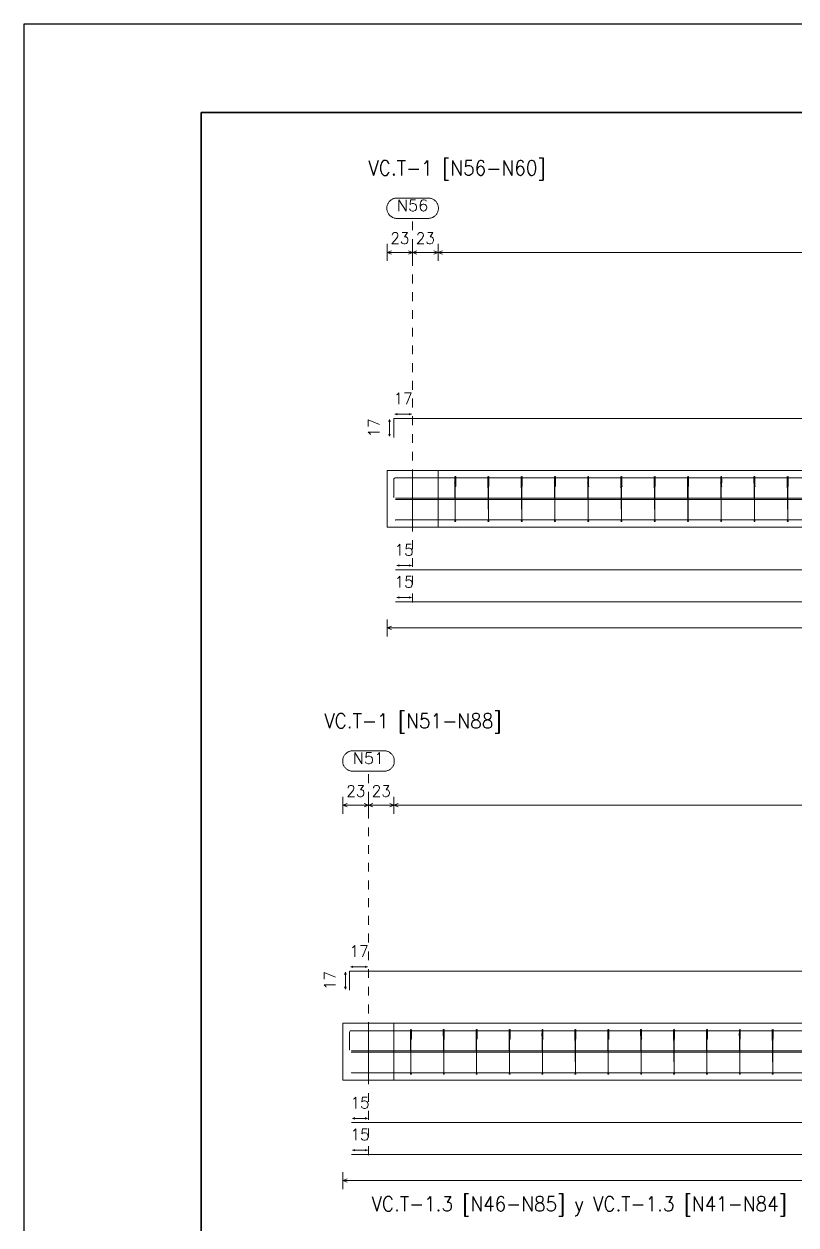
# Model space of a CAD drawing. Header units: millimetres. Extents: x -252 to 259, y -4 to 137.
# Drawn here: x 216.68 to 225.4, y 39.44 to 53 of the extents above; entities that cross this region are included whole.
import ezdxf
from ezdxf.enums import TextEntityAlignment as Align

# ---------------------------------------------------------------- set-up
doc = ezdxf.new("R2010")
doc.units = ezdxf.units.MM
doc.linetypes.add('CYPE_PUNTO', pattern=[0.075, 0, -0.075])
doc.layers.get('0').update_dxf_attribs({"lineweight": 0})
for name, color, linetype, lineweight in [('CIM_COTAS', 2, 'Continuous', 0), ('CIM_DIB_ARMADOS', 4, 'Continuous', 0), ('CIM_GEOMETRIA', 2, 'Continuous', 0), ('CIM_REFEREN', 2, 'Continuous', 0), ('CIM_TXT_ARMADOS', 3, 'Continuous', 0)]:
    doc.layers.add(name, color=color, linetype=linetype, lineweight=lineweight)
doc.layers.add('VG', color=7, linetype='Continuous')
doc.styles.add('CYPETXT', font='romans__.ttf', dxfattribs={"height": 0.2})

# ---------------------------------------------------------------- blocks, each defined once
blk = doc.blocks.new('PLANTILLA')
at = {"layer": 'VG'}
for p, q in [((72904.71, 49224.711), (72862.71, 49224.711)), ((72862.71, 49224.711), (72862.71, 49195.011)), ((72864.71, 49196.011), (72864.71, 49223.711)), ((72864.71, 49223.711), (72903.71, 49223.711))]:
    blk.add_line(p, q, dxfattribs=at)
blk.add_lwpolyline([(72864.71, 49223.711), (72864.71, 49196.011), (72885.71, 49196.011), (72885.71, 49199.611), (72903.66, 49199.561), (72903.71, 49223.711), (72864.71, 49223.711)], close=True, dxfattribs=at)

msp = doc.modelspace()

# ---------------------------------------------------------------- hatches: boundary and pattern name
at = {"layer": 'CIM_DIB_ARMADOS'}
h = msp.add_hatch(color=256, dxfattribs=at)
edge = h.paths.add_edge_path()
edge.add_arc((221.542, 47.816), 0.00102, 0, 360)
h = msp.add_hatch(color=256, dxfattribs=at)
edge = h.paths.add_edge_path()
edge.add_arc((221.553, 47.779), 0.00102, 0, 360)
h = msp.add_hatch(color=256, dxfattribs=at)
edge = h.paths.add_edge_path()
edge.add_arc((221.917, 47.816), 0.00102, 0, 360)
h = msp.add_hatch(color=256, dxfattribs=at)
edge = h.paths.add_edge_path()
edge.add_arc((221.928, 47.779), 0.00102, 0, 360)
h = msp.add_hatch(color=256, dxfattribs=at)
edge = h.paths.add_edge_path()
edge.add_arc((222.293, 47.816), 0.00102, 0, 360)
h = msp.add_hatch(color=256, dxfattribs=at)
edge = h.paths.add_edge_path()
edge.add_arc((222.304, 47.779), 0.00102, 0, 360)
h = msp.add_hatch(color=256, dxfattribs=at)
edge = h.paths.add_edge_path()
edge.add_arc((222.668, 47.816), 0.00102, 0, 360)
h = msp.add_hatch(color=256, dxfattribs=at)
edge = h.paths.add_edge_path()
edge.add_arc((222.68, 47.779), 0.00102, 0, 360)
h = msp.add_hatch(color=256, dxfattribs=at)
edge = h.paths.add_edge_path()
edge.add_arc((223.044, 47.816), 0.00102, 0, 360)
h = msp.add_hatch(color=256, dxfattribs=at)
edge = h.paths.add_edge_path()
edge.add_arc((223.055, 47.779), 0.00102, 0, 360)
h = msp.add_hatch(color=256, dxfattribs=at)
edge = h.paths.add_edge_path()
edge.add_arc((223.42, 47.816), 0.00102, 0, 360)
h = msp.add_hatch(color=256, dxfattribs=at)
edge = h.paths.add_edge_path()
edge.add_arc((223.431, 47.779), 0.00102, 0, 360)
h = msp.add_hatch(color=256, dxfattribs=at)
edge = h.paths.add_edge_path()
edge.add_arc((223.795, 47.816), 0.00102, 0, 360)
h = msp.add_hatch(color=256, dxfattribs=at)
edge = h.paths.add_edge_path()
edge.add_arc((223.806, 47.779), 0.00102, 0, 360)
h = msp.add_hatch(color=256, dxfattribs=at)
edge = h.paths.add_edge_path()
edge.add_arc((224.171, 47.816), 0.00102, 0, 360)
h = msp.add_hatch(color=256, dxfattribs=at)
edge = h.paths.add_edge_path()
edge.add_arc((224.182, 47.779), 0.00102, 0, 360)
h = msp.add_hatch(color=256, dxfattribs=at)
edge = h.paths.add_edge_path()
edge.add_arc((224.546, 47.816), 0.00102, 0, 360)
h = msp.add_hatch(color=256, dxfattribs=at)
edge = h.paths.add_edge_path()
edge.add_arc((224.557, 47.779), 0.00102, 0, 360)
h = msp.add_hatch(color=256, dxfattribs=at)
edge = h.paths.add_edge_path()
edge.add_arc((224.922, 47.816), 0.00102, 0, 360)
h = msp.add_hatch(color=256, dxfattribs=at)
edge = h.paths.add_edge_path()
edge.add_arc((224.933, 47.779), 0.00102, 0, 360)
h = msp.add_hatch(color=256, dxfattribs=at)
edge = h.paths.add_edge_path()
edge.add_arc((225.297, 47.816), 0.00102, 0, 360)
h = msp.add_hatch(color=256, dxfattribs=at)
edge = h.paths.add_edge_path()
edge.add_arc((225.309, 47.779), 0.00102, 0, 360)
h = msp.add_hatch(color=256, dxfattribs=at)
edge = h.paths.add_edge_path()
edge.add_arc((220.853, 47.658), 0.00102, 0, 360)
h = msp.add_hatch(color=256, dxfattribs=at)
edge = h.paths.add_edge_path()
edge.add_arc((220.875, 47.645), 0.00102, 0, 360)
h = msp.add_hatch(color=256, dxfattribs=at)
edge = h.paths.add_edge_path()
edge.add_arc((220.875, 47.63), 0.00102, 0, 360)
h = msp.add_hatch(color=256, dxfattribs=at)
edge = h.paths.add_edge_path()
edge.add_arc((220.875, 47.399), 0.00102, 0, 360)
h = msp.add_hatch(color=256, dxfattribs=at)
edge = h.paths.add_edge_path()
edge.add_arc((221.041, 41.576), 0.00102, 0, 360)
h = msp.add_hatch(color=256, dxfattribs=at)
edge = h.paths.add_edge_path()
edge.add_arc((221.053, 41.539), 0.00102, 0, 360)
h = msp.add_hatch(color=256, dxfattribs=at)
edge = h.paths.add_edge_path()
edge.add_arc((221.413, 41.576), 0.00102, 0, 360)
h = msp.add_hatch(color=256, dxfattribs=at)
edge = h.paths.add_edge_path()
edge.add_arc((221.424, 41.539), 0.00102, 0, 360)
h = msp.add_hatch(color=256, dxfattribs=at)
edge = h.paths.add_edge_path()
edge.add_arc((221.784, 41.576), 0.00102, 0, 360)
h = msp.add_hatch(color=256, dxfattribs=at)
edge = h.paths.add_edge_path()
edge.add_arc((221.796, 41.539), 0.00102, 0, 360)
h = msp.add_hatch(color=256, dxfattribs=at)
edge = h.paths.add_edge_path()
edge.add_arc((222.156, 41.576), 0.00102, 0, 360)
h = msp.add_hatch(color=256, dxfattribs=at)
edge = h.paths.add_edge_path()
edge.add_arc((222.167, 41.539), 0.00102, 0, 360)
h = msp.add_hatch(color=256, dxfattribs=at)
edge = h.paths.add_edge_path()
edge.add_arc((222.527, 41.576), 0.00102, 0, 360)
h = msp.add_hatch(color=256, dxfattribs=at)
edge = h.paths.add_edge_path()
edge.add_arc((222.539, 41.539), 0.00102, 0, 360)
h = msp.add_hatch(color=256, dxfattribs=at)
edge = h.paths.add_edge_path()
edge.add_arc((222.899, 41.576), 0.00102, 0, 360)
h = msp.add_hatch(color=256, dxfattribs=at)
edge = h.paths.add_edge_path()
edge.add_arc((222.91, 41.539), 0.00102, 0, 360)
h = msp.add_hatch(color=256, dxfattribs=at)
edge = h.paths.add_edge_path()
edge.add_arc((223.27, 41.576), 0.00102, 0, 360)
h = msp.add_hatch(color=256, dxfattribs=at)
edge = h.paths.add_edge_path()
edge.add_arc((223.281, 41.539), 0.00102, 0, 360)
h = msp.add_hatch(color=256, dxfattribs=at)
edge = h.paths.add_edge_path()
edge.add_arc((223.642, 41.576), 0.00102, 0, 360)
h = msp.add_hatch(color=256, dxfattribs=at)
edge = h.paths.add_edge_path()
edge.add_arc((223.653, 41.539), 0.00102, 0, 360)
h = msp.add_hatch(color=256, dxfattribs=at)
edge = h.paths.add_edge_path()
edge.add_arc((224.013, 41.576), 0.00102, 0, 360)
h = msp.add_hatch(color=256, dxfattribs=at)
edge = h.paths.add_edge_path()
edge.add_arc((224.024, 41.539), 0.00102, 0, 360)
h = msp.add_hatch(color=256, dxfattribs=at)
edge = h.paths.add_edge_path()
edge.add_arc((224.385, 41.576), 0.00102, 0, 360)
h = msp.add_hatch(color=256, dxfattribs=at)
edge = h.paths.add_edge_path()
edge.add_arc((224.396, 41.539), 0.00102, 0, 360)
h = msp.add_hatch(color=256, dxfattribs=at)
edge = h.paths.add_edge_path()
edge.add_arc((224.756, 41.576), 0.00102, 0, 360)
h = msp.add_hatch(color=256, dxfattribs=at)
edge = h.paths.add_edge_path()
edge.add_arc((224.767, 41.539), 0.00102, 0, 360)
h = msp.add_hatch(color=256, dxfattribs=at)
edge = h.paths.add_edge_path()
edge.add_arc((225.128, 41.576), 0.00102, 0, 360)
h = msp.add_hatch(color=256, dxfattribs=at)
edge = h.paths.add_edge_path()
edge.add_arc((225.139, 41.539), 0.00102, 0, 360)
h = msp.add_hatch(color=256, dxfattribs=at)
edge = h.paths.add_edge_path()
edge.add_arc((220.355, 41.418), 0.00102, 0, 360)
h = msp.add_hatch(color=256, dxfattribs=at)
edge = h.paths.add_edge_path()
edge.add_arc((220.376, 41.405), 0.00102, 0, 360)
h = msp.add_hatch(color=256, dxfattribs=at)
edge = h.paths.add_edge_path()
edge.add_arc((220.376, 41.39), 0.00102, 0, 360)
h = msp.add_hatch(color=256, dxfattribs=at)
edge = h.paths.add_edge_path()
edge.add_arc((220.376, 41.159), 0.00102, 0, 360)

# ---------------------------------------------------------------- linework, layer by layer
at = {"layer": 'CIM_COTAS', "linetype": 'CYPE_PUNTO'}
for p, q in [((221.067, 46.469), (221.067, 50.803)), ((220.568, 40.229), (220.568, 44.563))]:
    msp.add_line(p, q, dxfattribs=at)
at = {"layer": 'CIM_COTAS'}
for p, q in [((220.779, 50.323), (220.779, 50.515)), ((220.779, 50.419), (220.827, 50.438)), ((221.067, 50.419), (221.019, 50.438)), ((221.067, 50.323), (221.067, 50.515)), ((221.067, 50.323), (221.067, 50.515)), ((221.067, 50.419), (221.115, 50.438)), ((221.355, 50.419), (221.307, 50.438)), ((221.355, 50.323), (221.355, 50.515)), ((221.355, 50.323), (221.355, 50.515)), ((221.355, 50.419), (221.403, 50.438)), ((220.779, 50.419), (220.827, 50.399)), ((220.779, 50.419), (221.067, 50.419)), ((221.067, 50.419), (221.019, 50.399)), ((221.067, 50.419), (221.115, 50.399)), ((221.067, 50.419), (221.355, 50.419)), ((221.355, 50.419), (221.307, 50.399)), ((221.355, 50.419), (221.403, 50.399)), ((221.355, 50.419), (233.327, 50.419)), ((220.779, 46.085), (220.779, 46.277)), ((220.779, 46.181), (220.827, 46.201)), ((220.779, 46.181), (220.827, 46.162)), ((220.779, 46.181), (233.487, 46.181)), ((220.28, 44.083), (220.28, 44.275)), ((220.28, 44.179), (220.328, 44.198)), ((220.568, 44.179), (220.52, 44.198)), ((220.568, 44.083), (220.568, 44.275)), ((220.568, 44.083), (220.568, 44.275)), ((220.568, 44.179), (220.616, 44.198)), ((220.856, 44.179), (220.808, 44.198)), ((220.856, 44.083), (220.856, 44.275)), ((220.856, 44.083), (220.856, 44.275)), ((220.856, 44.179), (220.904, 44.198)), ((220.28, 44.179), (220.328, 44.159)), ((220.28, 44.179), (220.568, 44.179)), ((220.568, 44.179), (220.52, 44.159)), ((220.568, 44.179), (220.616, 44.159)), ((220.568, 44.179), (220.856, 44.179)), ((220.856, 44.179), (220.808, 44.159)), ((220.856, 44.179), (220.904, 44.159)), ((220.856, 44.179), (226.434, 44.179)), ((220.28, 39.845), (220.28, 40.037)), ((220.28, 39.941), (220.328, 39.961)), ((220.28, 39.941), (220.328, 39.922)), ((220.28, 39.941), (226.765, 39.941))]:
    msp.add_line(p, q, dxfattribs=at)
for points in [[(221.243, 51.033), (221.251, 51.033), (221.259, 51.032), (221.266, 51.031), (221.274, 51.029), (221.281, 51.027), (221.288, 51.024), (221.295, 51.021), (221.302, 51.017), (221.309, 51.013), (221.315, 51.008), (221.321, 51.003), (221.326, 50.998), (221.331, 50.992), (221.336, 50.986), (221.34, 50.98), (221.344, 50.973), (221.348, 50.966), (221.351, 50.959), (221.353, 50.952), (221.355, 50.944), (221.357, 50.937), (221.358, 50.929), (221.358, 50.922), (221.358, 50.914), (221.358, 50.906), (221.357, 50.899), (221.355, 50.891), (221.353, 50.884), (221.351, 50.876), (221.348, 50.869), (221.344, 50.862), (221.34, 50.856), (221.336, 50.849), (221.331, 50.843), (221.326, 50.838), (221.321, 50.832), (221.315, 50.827), (221.309, 50.823), (221.302, 50.819), (221.295, 50.815), (221.288, 50.812), (221.281, 50.809), (221.274, 50.807), (221.266, 50.805), (221.259, 50.804), (221.251, 50.803), (221.243, 50.803), (220.89, 50.803), (220.882, 50.803), (220.875, 50.804), (220.867, 50.805), (220.86, 50.807), (220.852, 50.809), (220.845, 50.812), (220.838, 50.815), (220.831, 50.819), (220.825, 50.823), (220.819, 50.827), (220.813, 50.832), (220.807, 50.838), (220.802, 50.843), (220.797, 50.849), (220.793, 50.856), (220.789, 50.862), (220.786, 50.869), (220.783, 50.876), (220.78, 50.884), (220.778, 50.891), (220.776, 50.899), (220.775, 50.906), (220.775, 50.914), (220.775, 50.922), (220.775, 50.929), (220.776, 50.937), (220.778, 50.944), (220.78, 50.952), (220.783, 50.959), (220.786, 50.966), (220.789, 50.973), (220.793, 50.98), (220.797, 50.986), (220.802, 50.992), (220.807, 50.998), (220.813, 51.003), (220.819, 51.008), (220.825, 51.013), (220.831, 51.017), (220.838, 51.021), (220.845, 51.024), (220.852, 51.027), (220.86, 51.029), (220.867, 51.031), (220.875, 51.032), (220.882, 51.033), (220.89, 51.033), (221.243, 51.033)], [(220.745, 44.793), (220.753, 44.793), (220.76, 44.792), (220.768, 44.791), (220.776, 44.789), (220.783, 44.787), (220.79, 44.784), (220.797, 44.781), (220.804, 44.777), (220.81, 44.773), (220.816, 44.768), (220.822, 44.763), (220.828, 44.758), (220.833, 44.752), (220.838, 44.746), (220.842, 44.74), (220.846, 44.733), (220.85, 44.726), (220.853, 44.719), (220.855, 44.712), (220.857, 44.704), (220.859, 44.697), (220.86, 44.689), (220.86, 44.682), (220.86, 44.674), (220.86, 44.666), (220.859, 44.659), (220.857, 44.651), (220.855, 44.644), (220.853, 44.636), (220.85, 44.629), (220.846, 44.622), (220.842, 44.616), (220.838, 44.609), (220.833, 44.603), (220.828, 44.598), (220.822, 44.592), (220.816, 44.587), (220.81, 44.583), (220.804, 44.579), (220.797, 44.575), (220.79, 44.572), (220.783, 44.569), (220.776, 44.567), (220.768, 44.565), (220.76, 44.564), (220.753, 44.563), (220.745, 44.563), (220.392, 44.563), (220.384, 44.563), (220.376, 44.564), (220.369, 44.565), (220.361, 44.567), (220.354, 44.569), (220.347, 44.572), (220.34, 44.575), (220.333, 44.579), (220.327, 44.583), (220.32, 44.587), (220.315, 44.592), (220.309, 44.598), (220.304, 44.603), (220.299, 44.609), (220.295, 44.616), (220.291, 44.622), (220.287, 44.629), (220.284, 44.636), (220.282, 44.644), (220.28, 44.651), (220.278, 44.659), (220.277, 44.666), (220.277, 44.674), (220.277, 44.682), (220.277, 44.689), (220.278, 44.697), (220.28, 44.704), (220.282, 44.712), (220.284, 44.719), (220.287, 44.726), (220.291, 44.733), (220.295, 44.74), (220.299, 44.746), (220.304, 44.752), (220.309, 44.758), (220.315, 44.763), (220.32, 44.768), (220.327, 44.773), (220.333, 44.777), (220.34, 44.781), (220.347, 44.784), (220.354, 44.787), (220.361, 44.789), (220.369, 44.791), (220.376, 44.792), (220.384, 44.793), (220.392, 44.793), (220.745, 44.793)]]:
    msp.add_lwpolyline(points, close=True, dxfattribs=at)
at = {"layer": 'CIM_DIB_ARMADOS'}
for points in [[(220.853, 48.331), (220.853, 48.546), (221.067, 48.546), (246.225, 48.546), (246.468, 48.546)], [(220.853, 47.658), (220.853, 47.858), (220.855, 47.865), (220.861, 47.871), (220.868, 47.873), (221.067, 47.873), (246.225, 47.873), (246.468, 47.873)], [(221.553, 47.779), (221.553, 47.848), (221.553, 47.852), (221.553, 47.855), (221.553, 47.878), (221.553, 47.883), (221.553, 47.887), (221.553, 47.888), (221.548, 47.888), (221.548, 47.887), (221.548, 47.883), (221.548, 47.878), (221.548, 47.397), (221.548, 47.392), (221.548, 47.388), (221.548, 47.387), (221.548, 47.388), (221.548, 47.392), (221.547, 47.397), (221.543, 47.878), (221.543, 47.883), (221.542, 47.887), (221.542, 47.888), (221.542, 47.888), (221.542, 47.888), (221.542, 47.885), (221.542, 47.816)], [(221.928, 47.779), (221.929, 47.848), (221.929, 47.852), (221.929, 47.855), (221.928, 47.878), (221.928, 47.883), (221.928, 47.887), (221.928, 47.888), (221.923, 47.888), (221.923, 47.887), (221.923, 47.883), (221.923, 47.878), (221.923, 47.397), (221.923, 47.392), (221.923, 47.388), (221.923, 47.387), (221.923, 47.388), (221.923, 47.392), (221.923, 47.397), (221.918, 47.878), (221.918, 47.883), (221.918, 47.887), (221.918, 47.888), (221.918, 47.888), (221.918, 47.888), (221.918, 47.885), (221.917, 47.816)], [(222.304, 47.779), (222.304, 47.848), (222.304, 47.852), (222.304, 47.855), (222.304, 47.878), (222.304, 47.883), (222.304, 47.887), (222.304, 47.888), (222.299, 47.888), (222.299, 47.887), (222.299, 47.883), (222.299, 47.878), (222.299, 47.397), (222.299, 47.392), (222.299, 47.388), (222.299, 47.387), (222.299, 47.388), (222.299, 47.392), (222.299, 47.397), (222.294, 47.878), (222.294, 47.883), (222.294, 47.887), (222.293, 47.888), (222.293, 47.888), (222.293, 47.888), (222.293, 47.885), (222.293, 47.816)], [(222.68, 47.779), (222.68, 47.848), (222.68, 47.852), (222.68, 47.855), (222.68, 47.878), (222.679, 47.883), (222.679, 47.887), (222.679, 47.888), (222.674, 47.888), (222.674, 47.887), (222.674, 47.883), (222.674, 47.878), (222.674, 47.397), (222.674, 47.392), (222.674, 47.388), (222.674, 47.387), (222.674, 47.388), (222.674, 47.392), (222.674, 47.397), (222.669, 47.878), (222.669, 47.883), (222.669, 47.887), (222.669, 47.888), (222.669, 47.888), (222.669, 47.888), (222.669, 47.885), (222.668, 47.816)], [(223.055, 47.779), (223.055, 47.848), (223.055, 47.852), (223.055, 47.855), (223.055, 47.878), (223.055, 47.883), (223.055, 47.887), (223.055, 47.888), (223.05, 47.888), (223.05, 47.887), (223.05, 47.883), (223.05, 47.878), (223.05, 47.397), (223.05, 47.392), (223.05, 47.388), (223.05, 47.387), (223.05, 47.388), (223.05, 47.392), (223.05, 47.397), (223.045, 47.878), (223.045, 47.883), (223.045, 47.887), (223.045, 47.888), (223.044, 47.888), (223.044, 47.888), (223.044, 47.885), (223.044, 47.816)], [(223.431, 47.779), (223.431, 47.848), (223.431, 47.852), (223.431, 47.855), (223.431, 47.878), (223.431, 47.883), (223.431, 47.887), (223.43, 47.888), (223.426, 47.888), (223.426, 47.887), (223.425, 47.883), (223.425, 47.878), (223.425, 47.397), (223.425, 47.392), (223.425, 47.388), (223.425, 47.387), (223.425, 47.388), (223.425, 47.392), (223.425, 47.397), (223.42, 47.878), (223.42, 47.883), (223.42, 47.887), (223.42, 47.888), (223.42, 47.888), (223.42, 47.888), (223.42, 47.885), (223.42, 47.816)], [(223.806, 47.779), (223.807, 47.848), (223.807, 47.852), (223.806, 47.855), (223.806, 47.878), (223.806, 47.883), (223.806, 47.887), (223.806, 47.888), (223.801, 47.888), (223.801, 47.887), (223.801, 47.883), (223.801, 47.878), (223.801, 47.397), (223.801, 47.392), (223.801, 47.388), (223.801, 47.387), (223.801, 47.388), (223.801, 47.392), (223.801, 47.397), (223.796, 47.878), (223.796, 47.883), (223.796, 47.887), (223.796, 47.888), (223.795, 47.888), (223.795, 47.888), (223.795, 47.885), (223.795, 47.816)], [(224.182, 47.779), (224.182, 47.848), (224.182, 47.852), (224.182, 47.855), (224.182, 47.878), (224.182, 47.883), (224.182, 47.887), (224.182, 47.888), (224.177, 47.888), (224.177, 47.887), (224.177, 47.883), (224.177, 47.878), (224.177, 47.397), (224.177, 47.392), (224.177, 47.388), (224.177, 47.387), (224.177, 47.388), (224.177, 47.392), (224.176, 47.397), (224.172, 47.878), (224.172, 47.883), (224.171, 47.887), (224.171, 47.888), (224.171, 47.888), (224.171, 47.888), (224.171, 47.885), (224.171, 47.816)], [(224.557, 47.779), (224.558, 47.848), (224.558, 47.852), (224.558, 47.855), (224.557, 47.878), (224.557, 47.883), (224.557, 47.887), (224.557, 47.888), (224.552, 47.888), (224.552, 47.887), (224.552, 47.883), (224.552, 47.878), (224.552, 47.397), (224.552, 47.392), (224.552, 47.388), (224.552, 47.387), (224.552, 47.388), (224.552, 47.392), (224.552, 47.397), (224.547, 47.878), (224.547, 47.883), (224.547, 47.887), (224.547, 47.888), (224.547, 47.888), (224.547, 47.888), (224.547, 47.885), (224.546, 47.816)], [(224.933, 47.779), (224.933, 47.848), (224.933, 47.852), (224.933, 47.855), (224.933, 47.878), (224.933, 47.883), (224.933, 47.887), (224.933, 47.888), (224.928, 47.888), (224.928, 47.887), (224.928, 47.883), (224.928, 47.878), (224.928, 47.397), (224.928, 47.392), (224.928, 47.388), (224.928, 47.387), (224.928, 47.388), (224.928, 47.392), (224.928, 47.397), (224.923, 47.878), (224.923, 47.883), (224.923, 47.887), (224.922, 47.888), (224.922, 47.888), (224.922, 47.888), (224.922, 47.885), (224.922, 47.816)], [(225.309, 47.779), (225.309, 47.848), (225.309, 47.852), (225.309, 47.855), (225.309, 47.878), (225.308, 47.883), (225.308, 47.887), (225.308, 47.888), (225.303, 47.888), (225.303, 47.887), (225.303, 47.883), (225.303, 47.878), (225.303, 47.397), (225.303, 47.392), (225.303, 47.388), (225.303, 47.387), (225.303, 47.388), (225.303, 47.392), (225.303, 47.397), (225.298, 47.878), (225.298, 47.883), (225.298, 47.887), (225.298, 47.888), (225.298, 47.888), (225.298, 47.888), (225.298, 47.885), (225.297, 47.816)], [(220.875, 47.645), (221.067, 47.645), (246.225, 47.645), (246.417, 47.645)], [(220.875, 47.63), (221.067, 47.63), (246.225, 47.63), (246.417, 47.63)], [(220.875, 47.399), (221.067, 47.399), (246.225, 47.399), (246.417, 47.399)], [(220.875, 46.836), (221.067, 46.836), (246.225, 46.836), (246.417, 46.836)], [(220.875, 46.476), (221.067, 46.476), (246.225, 46.476), (246.417, 46.476)], [(220.355, 42.091), (220.355, 42.306), (220.568, 42.306), (233.055, 42.306), (233.298, 42.306)], [(220.355, 41.418), (220.355, 41.618), (220.357, 41.625), (220.362, 41.631), (220.37, 41.633), (220.568, 41.633), (233.055, 41.633), (233.298, 41.633)], [(221.053, 41.539), (221.053, 41.608), (221.053, 41.612), (221.053, 41.615), (221.053, 41.638), (221.052, 41.643), (221.052, 41.647), (221.052, 41.648), (221.047, 41.648), (221.047, 41.647), (221.047, 41.643), (221.047, 41.638), (221.047, 41.157), (221.047, 41.152), (221.047, 41.148), (221.047, 41.147), (221.047, 41.148), (221.047, 41.152), (221.047, 41.157), (221.042, 41.638), (221.042, 41.643), (221.042, 41.647), (221.042, 41.648), (221.042, 41.648), (221.042, 41.648), (221.042, 41.645), (221.041, 41.576)], [(221.424, 41.539), (221.424, 41.608), (221.424, 41.612), (221.424, 41.615), (221.424, 41.638), (221.424, 41.643), (221.424, 41.647), (221.424, 41.648), (221.419, 41.648), (221.419, 41.647), (221.419, 41.643), (221.419, 41.638), (221.419, 41.157), (221.419, 41.152), (221.419, 41.148), (221.419, 41.147), (221.419, 41.148), (221.419, 41.152), (221.419, 41.157), (221.414, 41.638), (221.414, 41.643), (221.414, 41.647), (221.414, 41.648), (221.413, 41.648), (221.413, 41.648), (221.413, 41.645), (221.413, 41.576)], [(221.796, 41.539), (221.796, 41.608), (221.796, 41.612), (221.796, 41.615), (221.796, 41.638), (221.795, 41.643), (221.795, 41.647), (221.795, 41.648), (221.79, 41.648), (221.79, 41.647), (221.79, 41.643), (221.79, 41.638), (221.79, 41.157), (221.79, 41.152), (221.79, 41.148), (221.79, 41.147), (221.79, 41.148), (221.79, 41.152), (221.79, 41.157), (221.785, 41.638), (221.785, 41.643), (221.785, 41.647), (221.785, 41.648), (221.785, 41.648), (221.785, 41.648), (221.785, 41.645), (221.784, 41.576)], [(222.167, 41.539), (222.167, 41.608), (222.167, 41.612), (222.167, 41.615), (222.167, 41.638), (222.167, 41.643), (222.167, 41.647), (222.167, 41.648), (222.162, 41.648), (222.162, 41.647), (222.162, 41.643), (222.162, 41.638), (222.162, 41.157), (222.162, 41.152), (222.162, 41.148), (222.162, 41.147), (222.162, 41.148), (222.162, 41.152), (222.162, 41.157), (222.157, 41.638), (222.157, 41.643), (222.157, 41.647), (222.157, 41.648), (222.156, 41.648), (222.156, 41.648), (222.156, 41.645), (222.156, 41.576)], [(222.539, 41.539), (222.539, 41.608), (222.539, 41.612), (222.539, 41.615), (222.538, 41.638), (222.538, 41.643), (222.538, 41.647), (222.538, 41.648), (222.533, 41.648), (222.533, 41.647), (222.533, 41.643), (222.533, 41.638), (222.533, 41.157), (222.533, 41.152), (222.533, 41.148), (222.533, 41.147), (222.533, 41.148), (222.533, 41.152), (222.533, 41.157), (222.528, 41.638), (222.528, 41.643), (222.528, 41.647), (222.528, 41.648), (222.528, 41.648), (222.528, 41.648), (222.528, 41.645), (222.527, 41.576)], [(222.91, 41.539), (222.91, 41.608), (222.91, 41.612), (222.91, 41.615), (222.91, 41.638), (222.91, 41.643), (222.91, 41.647), (222.91, 41.648), (222.905, 41.648), (222.905, 41.647), (222.905, 41.643), (222.905, 41.638), (222.905, 41.157), (222.905, 41.152), (222.905, 41.148), (222.905, 41.147), (222.905, 41.148), (222.905, 41.152), (222.905, 41.157), (222.9, 41.638), (222.9, 41.643), (222.9, 41.647), (222.899, 41.648), (222.899, 41.648), (222.899, 41.648), (222.899, 41.645), (222.899, 41.576)], [(223.281, 41.539), (223.282, 41.608), (223.282, 41.612), (223.282, 41.615), (223.281, 41.638), (223.281, 41.643), (223.281, 41.647), (223.281, 41.648), (223.276, 41.648), (223.276, 41.647), (223.276, 41.643), (223.276, 41.638), (223.276, 41.157), (223.276, 41.152), (223.276, 41.148), (223.276, 41.147), (223.276, 41.148), (223.276, 41.152), (223.276, 41.157), (223.271, 41.638), (223.271, 41.643), (223.271, 41.647), (223.271, 41.648), (223.271, 41.648), (223.271, 41.648), (223.271, 41.645), (223.27, 41.576)], [(223.653, 41.539), (223.653, 41.608), (223.653, 41.612), (223.653, 41.615), (223.653, 41.638), (223.653, 41.643), (223.653, 41.647), (223.653, 41.648), (223.648, 41.648), (223.648, 41.647), (223.648, 41.643), (223.648, 41.638), (223.648, 41.157), (223.648, 41.152), (223.648, 41.148), (223.648, 41.147), (223.648, 41.148), (223.648, 41.152), (223.648, 41.157), (223.643, 41.638), (223.643, 41.643), (223.643, 41.647), (223.642, 41.648), (223.642, 41.648), (223.642, 41.648), (223.642, 41.645), (223.642, 41.576)], [(224.024, 41.539), (224.025, 41.608), (224.025, 41.612), (224.025, 41.615), (224.024, 41.638), (224.024, 41.643), (224.024, 41.647), (224.024, 41.648), (224.019, 41.648), (224.019, 41.647), (224.019, 41.643), (224.019, 41.638), (224.019, 41.157), (224.019, 41.152), (224.019, 41.148), (224.019, 41.147), (224.019, 41.148), (224.019, 41.152), (224.019, 41.157), (224.014, 41.638), (224.014, 41.643), (224.014, 41.647), (224.014, 41.648), (224.014, 41.648), (224.014, 41.648), (224.014, 41.645), (224.013, 41.576)], [(224.396, 41.539), (224.396, 41.608), (224.396, 41.612), (224.396, 41.615), (224.396, 41.638), (224.396, 41.643), (224.396, 41.647), (224.396, 41.648), (224.391, 41.648), (224.391, 41.647), (224.391, 41.643), (224.391, 41.638), (224.391, 41.157), (224.391, 41.152), (224.391, 41.148), (224.391, 41.147), (224.391, 41.148), (224.391, 41.152), (224.391, 41.157), (224.386, 41.638), (224.386, 41.643), (224.386, 41.647), (224.385, 41.648), (224.385, 41.648), (224.385, 41.648), (224.385, 41.645), (224.385, 41.576)], [(224.767, 41.539), (224.768, 41.608), (224.768, 41.612), (224.768, 41.615), (224.767, 41.638), (224.767, 41.643), (224.767, 41.647), (224.767, 41.648), (224.762, 41.648), (224.762, 41.647), (224.762, 41.643), (224.762, 41.638), (224.762, 41.157), (224.762, 41.152), (224.762, 41.148), (224.762, 41.147), (224.762, 41.148), (224.762, 41.152), (224.762, 41.157), (224.757, 41.638), (224.757, 41.643), (224.757, 41.647), (224.757, 41.648), (224.757, 41.648), (224.757, 41.648), (224.757, 41.645), (224.756, 41.576)], [(225.139, 41.539), (225.139, 41.608), (225.139, 41.612), (225.139, 41.615), (225.139, 41.638), (225.139, 41.643), (225.139, 41.647), (225.139, 41.648), (225.134, 41.648), (225.134, 41.647), (225.134, 41.643), (225.134, 41.638), (225.134, 41.157), (225.134, 41.152), (225.134, 41.148), (225.134, 41.147), (225.134, 41.148), (225.134, 41.152), (225.134, 41.157), (225.129, 41.638), (225.129, 41.643), (225.129, 41.647), (225.128, 41.648), (225.128, 41.648), (225.128, 41.648), (225.128, 41.645), (225.128, 41.576)], [(220.376, 41.405), (220.568, 41.405), (233.055, 41.405), (233.247, 41.405)], [(220.376, 41.39), (220.568, 41.39), (233.055, 41.39), (233.247, 41.39)], [(220.376, 41.159), (220.568, 41.159), (233.055, 41.159), (233.247, 41.159)], [(220.376, 40.596), (220.568, 40.596), (233.055, 40.596), (233.247, 40.596)], [(220.376, 40.236), (220.568, 40.236), (233.055, 40.236), (233.247, 40.236)]]:
    msp.add_lwpolyline(points, dxfattribs=at)
for centre, radius in [((221.542, 47.816), 0.00102), ((221.553, 47.779), 0.00102), ((221.917, 47.816), 0.00102), ((221.928, 47.779), 0.00102), ((222.293, 47.816), 0.00102), ((222.304, 47.779), 0.00102), ((222.668, 47.816), 0.00102), ((222.68, 47.779), 0.00102), ((223.044, 47.816), 0.00102), ((223.055, 47.779), 0.00102), ((223.42, 47.816), 0.00102), ((223.431, 47.779), 0.00102), ((223.795, 47.816), 0.00102), ((223.806, 47.779), 0.00102), ((224.171, 47.816), 0.00102), ((224.182, 47.779), 0.00102), ((224.546, 47.816), 0.00102), ((224.557, 47.779), 0.00102), ((224.922, 47.816), 0.00102), ((224.933, 47.779), 0.00102), ((225.297, 47.816), 0.00102), ((225.309, 47.779), 0.00102), ((220.853, 47.658), 0.00102), ((220.875, 47.645), 0.00102), ((220.875, 47.63), 0.00102), ((220.875, 47.399), 0.00102), ((221.548, 47.387), 0.00512), ((221.923, 47.387), 0.00512), ((222.299, 47.387), 0.00512), ((222.674, 47.387), 0.00512), ((223.05, 47.387), 0.00512), ((223.425, 47.387), 0.00512), ((223.801, 47.387), 0.00512), ((224.177, 47.387), 0.00512), ((224.552, 47.387), 0.00512), ((224.928, 47.387), 0.00512), ((225.303, 47.387), 0.00512), ((221.041, 41.576), 0.00102), ((221.053, 41.539), 0.00102), ((221.413, 41.576), 0.00102), ((221.424, 41.539), 0.00102), ((221.784, 41.576), 0.00102), ((221.796, 41.539), 0.00102), ((222.156, 41.576), 0.00102), ((222.167, 41.539), 0.00102), ((222.527, 41.576), 0.00102), ((222.539, 41.539), 0.00102), ((222.899, 41.576), 0.00102), ((222.91, 41.539), 0.00102), ((223.27, 41.576), 0.00102), ((223.281, 41.539), 0.00102), ((223.642, 41.576), 0.00102), ((223.653, 41.539), 0.00102), ((224.013, 41.576), 0.00102), ((224.024, 41.539), 0.00102), ((224.385, 41.576), 0.00102), ((224.396, 41.539), 0.00102), ((224.756, 41.576), 0.00102), ((224.767, 41.539), 0.00102), ((225.128, 41.576), 0.00102), ((225.139, 41.539), 0.00102), ((220.355, 41.418), 0.00102), ((220.376, 41.405), 0.00102), ((220.376, 41.39), 0.00102), ((220.376, 41.159), 0.00102), ((221.047, 41.147), 0.00512), ((221.419, 41.147), 0.00512), ((221.79, 41.147), 0.00512), ((222.162, 41.147), 0.00512), ((222.533, 41.147), 0.00512), ((222.905, 41.147), 0.00512), ((223.276, 41.147), 0.00512), ((223.648, 41.147), 0.00512), ((224.019, 41.147), 0.00512), ((224.391, 41.147), 0.00512), ((224.762, 41.147), 0.00512), ((225.134, 41.147), 0.00512)]:
    msp.add_circle(centre, radius, dxfattribs=at)
at = {"layer": 'CIM_GEOMETRIA'}
for p, q in [((220.779, 47.957), (221.355, 47.957)), ((220.779, 47.957), (220.779, 47.317)), ((221.067, 47.317), (221.067, 47.957)), ((246.225, 47.957), (221.067, 47.957)), ((221.355, 47.317), (221.355, 47.957)), ((221.355, 47.317), (220.779, 47.317)), ((221.067, 47.317), (246.225, 47.317)), ((220.28, 41.717), (220.856, 41.717)), ((220.28, 41.717), (220.28, 41.077)), ((220.568, 41.077), (220.568, 41.717)), ((233.055, 41.717), (220.568, 41.717)), ((220.856, 41.077), (220.856, 41.717)), ((220.856, 41.077), (220.28, 41.077)), ((220.568, 41.077), (233.055, 41.077))]:
    msp.add_line(p, q, dxfattribs=at)
at = {"layer": 'CIM_TXT_ARMADOS'}
for p, q in [((220.891, 48.602), (220.866, 48.594)), ((220.891, 48.586), (220.866, 48.594)), ((220.866, 48.594), (221.054, 48.594)), ((221.028, 48.602), (221.054, 48.594)), ((221.028, 48.586), (221.054, 48.594)), ((220.797, 48.507), (220.805, 48.533)), ((220.813, 48.507), (220.805, 48.533)), ((220.805, 48.343), (220.805, 48.533)), ((220.797, 48.369), (220.805, 48.343)), ((220.813, 48.369), (220.805, 48.343)), ((220.913, 46.892), (220.888, 46.884)), ((220.913, 46.876), (220.888, 46.884)), ((220.888, 46.884), (221.054, 46.884)), ((221.028, 46.892), (221.054, 46.884)), ((221.028, 46.876), (221.054, 46.884)), ((220.913, 46.532), (220.888, 46.524)), ((220.913, 46.516), (220.888, 46.524)), ((220.888, 46.524), (221.054, 46.524)), ((221.028, 46.532), (221.054, 46.524)), ((221.028, 46.516), (221.054, 46.524)), ((220.393, 42.362), (220.368, 42.354)), ((220.393, 42.346), (220.368, 42.354)), ((220.368, 42.354), (220.556, 42.354)), ((220.53, 42.362), (220.556, 42.354)), ((220.53, 42.346), (220.556, 42.354)), ((220.299, 42.267), (220.307, 42.293)), ((220.315, 42.267), (220.307, 42.293)), ((220.307, 42.103), (220.307, 42.293)), ((220.299, 42.129), (220.307, 42.103)), ((220.315, 42.129), (220.307, 42.103)), ((220.415, 40.652), (220.389, 40.644)), ((220.415, 40.636), (220.389, 40.644)), ((220.389, 40.644), (220.556, 40.644)), ((220.53, 40.652), (220.556, 40.644)), ((220.53, 40.636), (220.556, 40.644)), ((220.415, 40.292), (220.389, 40.284)), ((220.415, 40.276), (220.389, 40.284)), ((220.389, 40.284), (220.556, 40.284)), ((220.53, 40.292), (220.556, 40.284)), ((220.53, 40.276), (220.556, 40.284))]:
    msp.add_line(p, q, dxfattribs=at)

# ---------------------------------------------------------------- block references
msp.add_blockref('PLANTILLA', (-72646.033, -49171.714))

# ---------------------------------------------------------------- texts
at = {"layer": 'CIM_COTAS', "style": 'CYPETXT'}
for s, width, p, p2 in [('N56', 0.924861, (220.89, 50.886), (221.243, 50.886)), ('23', 0.872087, (220.815, 50.515), (221.03, 50.515)), ('23', 0.872087, (221.103, 50.515), (221.318, 50.515)), ('N51', 0.924861, (220.392, 44.646), (220.745, 44.646)), ('23', 0.872087, (220.317, 44.275), (220.532, 44.275)), ('23', 0.872087, (220.605, 44.275), (220.82, 44.275))]:
    msp.add_text(s, height=0.128, dxfattribs=dict(at, width=width)).set_placement(p, p2, align=Align.FIT)
at = {"layer": 'CIM_REFEREN', "style": 'CYPETXT'}
for s, width, p, p2 in [('VC.T-1 [N56-N60]', 0.806036, (220.565, 51.289), (222.569, 51.289)), ('VC.T-1 [N51-N88]', 0.806036, (220.067, 45.049), (222.071, 45.049)), ('VC.T-1.3 [N46-N85] y VC.T-1.3 [N41-N84]', 0.791819, (220.602, 39.596), (225.292, 39.596))]:
    msp.add_text(s, height=0.1664, dxfattribs=dict(at, width=width)).set_placement(p, p2, align=Align.FIT)
at = {"layer": 'CIM_TXT_ARMADOS', "style": 'CYPETXT', "width": 0.872087}
for s, p, p2 in [('17', (220.852, 48.706), (221.067, 48.706)), ('15', (220.863, 46.996), (221.078, 46.996)), ('15', (220.863, 46.636), (221.078, 46.636)), ('17', (220.354, 42.466), (220.569, 42.466)), ('15', (220.365, 40.756), (220.58, 40.756)), ('15', (220.365, 40.396), (220.58, 40.396))]:
    msp.add_text(s, height=0.128, dxfattribs=at).set_placement(p, p2, align=Align.FIT)
for p, p2 in [((220.693, 48.331), (220.693, 48.546)), ((220.195, 42.091), (220.195, 42.306))]:
    msp.add_text('17', height=0.128, rotation=90, dxfattribs=at).set_placement(p, p2, align=Align.FIT)

doc.saveas('drawing.dxf')
